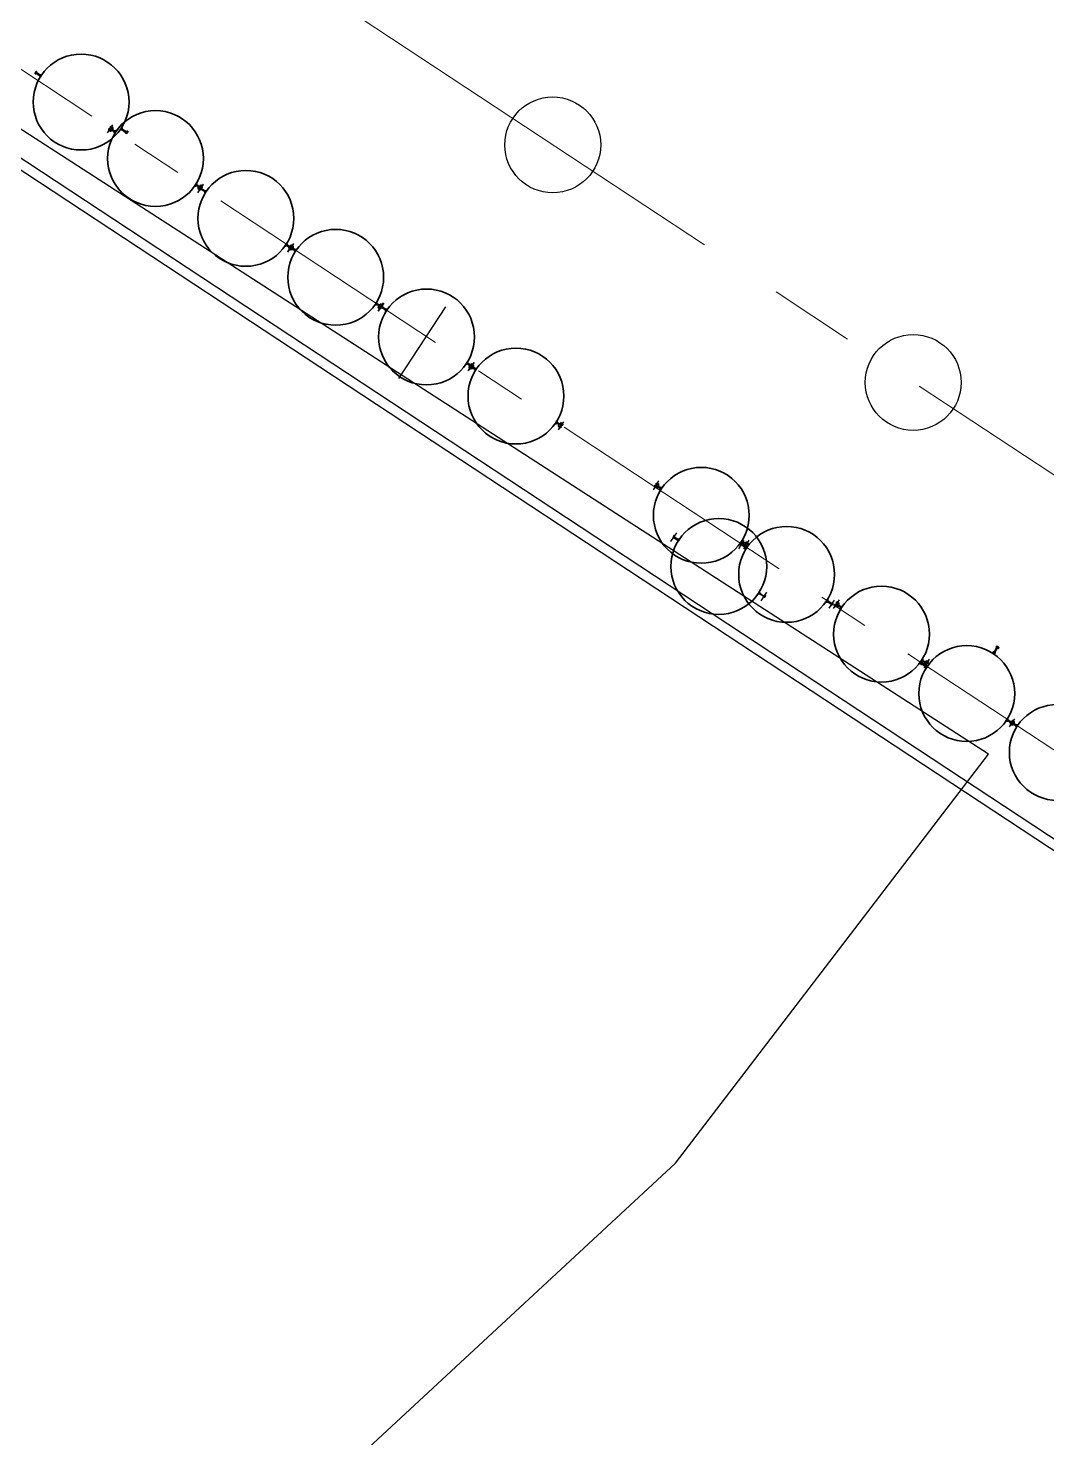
# Model space of a CAD drawing. Header units: millimetres. Extents: x 0 to 581027, y 0 to 6627194.
# Drawn here: x 580588.44 to 580603.53, y 6625676.12 to 6625697.01 of the extents above; entities that cross this region are included whole.
import ezdxf

# ---------------------------------------------------------------- set-up
doc = ezdxf.new("R2010")
doc.units = ezdxf.units.MM
doc.linetypes.add('CENTERX2', pattern=[20.32, 12.7, -2.54, 2.54, -2.54])
doc.linetypes.add('CONTINOUS', pattern=[0])
for name, color, linetype, lineweight in [('ГР_Верх_строение', 250, 'CONTINOUS', 30), ('ГР_Причал 4_фасон_проф_2415', 80, 'Continuous', 25), ('ГР_Причал 4_ШТС 1-02', 51, 'Continuous', 35), ('ГР_Причал 4_ШТС2-03', 22, 'Continuous', 35), ('ГР_Причал 4_ШТС3д-02', 231, 'Continuous', 35), ('ГР_Причал 4_ШТС7_1а', 20, 'Continuous', 35), ('ГР_Причал 5 уч 1_СО', 253, 'Continuous', 25), ('ГР_Причал 5 уч 1_ШТС16д', 101, 'Continuous', 35), ('ГР_Причал 5_оси', 253, 'CENTERX2', 25), ('ГР_Разбивочная ось', 2, 'CENTERX2', 13), ('ГР_Фасонный профиль 2415', 3, 'Continuous', 35), ('ГР_Фасонный профиль 2416', 60, 'Continuous', 35), ('ГР_ШТС1_1а', 4, 'Continuous', 35), ('ГР_ШТС2_1а', 21, 'Continuous', 35), ('ГР_ШТС3д_1а', 111, 'Continuous', 35)]:
    doc.layers.add(name, color=color, linetype=linetype, lineweight=lineweight)
for name, color, linetype in [('Этап 4.2 верхняя бровка', 7, 'Continuous'), ('Этап 5.2 верхняя бровка', 7, 'Continuous'), ('Этап 5.2 нижняя бровка', 7, 'Continuous')]:
    doc.layers.add(name, color=color, linetype=linetype)

msp = doc.modelspace()

# ---------------------------------------------------------------- linework, layer by layer
at = {"layer": 'Defpoints', "ltscale": 0.5, "extrusion": (-3.16225e-05, -2.58101e-05, 1), "elevation": -3.288}
for points in [[(580589.62, 6625695.46), (580589.62, 6625695.46), (580589.62, 6625695.46), (580589.62, 6625695.46), (580589.7, 6625695.58)], [(580590.96, 6625694.58), (580590.96, 6625694.58), (580590.96, 6625694.58), (580590.96, 6625694.58), (580591.04, 6625694.7)], [(580592.29, 6625693.7), (580592.29, 6625693.7), (580592.29, 6625693.7), (580592.29, 6625693.7), (580592.38, 6625693.82)], [(580593.63, 6625692.82), (580593.63, 6625692.82), (580593.63, 6625692.82), (580593.63, 6625692.82), (580593.71, 6625692.94)], [(580594.96, 6625691.94), (580594.96, 6625691.94), (580594.96, 6625691.94), (580594.96, 6625691.94), (580595.05, 6625692.06)], [(580596.3, 6625691.06), (580596.3, 6625691.06), (580596.3, 6625691.06), (580596.3, 6625691.06), (580596.38, 6625691.18)], [(580602.98, 6625686.66), (580602.98, 6625686.66), (580602.98, 6625686.66), (580602.98, 6625686.66), (580603.06, 6625686.78)]]:
    msp.add_lwpolyline(points, dxfattribs=at)
at = {"layer": 'Defpoints', "ltscale": 0.5, "extrusion": (1.82928e-05, 5.32664e-05, 1), "elevation": 2.994}
for points in [[(580590.96, 6625694.58), (580590.96, 6625694.58), (580590.96, 6625694.58), (580590.96, 6625694.58), (580591.04, 6625694.7)], [(580592.29, 6625693.7), (580592.29, 6625693.7), (580592.29, 6625693.7), (580592.29, 6625693.7), (580592.38, 6625693.82)]]:
    msp.add_lwpolyline(points, dxfattribs=at)
at = {"layer": 'Defpoints', "ltscale": 0.5, "extrusion": (1.66525e-07, 4.28526e-05, 1), "elevation": 1.234}
for points in [[(580593.63, 6625692.82), (580593.63, 6625692.82), (580593.63, 6625692.82), (580593.63, 6625692.82), (580593.71, 6625692.94)], [(580594.96, 6625691.94), (580594.96, 6625691.94), (580594.96, 6625691.94), (580594.96, 6625691.94), (580595.05, 6625692.06)]]:
    msp.add_lwpolyline(points, dxfattribs=at)
at = {"layer": 'Defpoints', "ltscale": 0.5, "extrusion": (-0.000263873, 4.88701e-05, 1)}
for points, elevation in [([(580597.63, 6625690.18), (580597.63, 6625690.18), (580597.63, 6625690.18), (580597.63, 6625690.18), (580597.71, 6625690.31)], -19.917), ([(580598.97, 6625689.3), (580598.97, 6625689.3), (580598.97, 6625689.3), (580598.97, 6625689.3), (580599.05, 6625689.43)], -19.917), ([(580600.3, 6625688.42), (580600.3, 6625688.42), (580600.3, 6625688.42), (580600.3, 6625688.42), (580600.39, 6625688.55)], -19.918), ([(580601.64, 6625687.54), (580601.64, 6625687.54), (580601.64, 6625687.54), (580601.64, 6625687.54), (580601.72, 6625687.67)], -19.918)]:
    msp.add_lwpolyline(points, dxfattribs=dict(at, elevation=elevation))
at = {"layer": 'Defpoints', "ltscale": 0.5, "extrusion": (0.000363432, -0.000707928, 1), "elevation": 9.197}
for points in [[(580596.29, 6625691.07), (580596.29, 6625691.07), (580596.29, 6625691.07), (580596.29, 6625691.07), (580596.38, 6625691.2)], [(580597.63, 6625690.19), (580597.63, 6625690.19), (580597.63, 6625690.19), (580597.63, 6625690.19), (580597.71, 6625690.32)]]:
    msp.add_lwpolyline(points, dxfattribs=at)
at = {"layer": 'Defpoints', "ltscale": 0.5, "extrusion": (2.33537e-05, 3.53968e-05, 1), "elevation": 2.893}
for points in [[(580598.97, 6625689.3), (580598.97, 6625689.3), (580598.97, 6625689.3), (580598.97, 6625689.3), (580599.05, 6625689.42)], [(580600.31, 6625688.42), (580600.31, 6625688.42), (580600.31, 6625688.42), (580600.31, 6625688.42), (580600.39, 6625688.54)]]:
    msp.add_lwpolyline(points, dxfattribs=at)
at = {"layer": 'ГР_Верх_строение', "color": 6, "ltscale": 10, "elevation": 0}
msp.add_lwpolyline([(580875.68, 6625540.31), (580823.2, 6625540.31), (580560.198, 6625713.617)], dxfattribs=at)
at = {"layer": 'ГР_Причал 4_фасон_проф_2415', "extrusion": (0.000363432, -0.000707928, 1), "elevation": 9.197}
for points in [[(580596.32, 6625691.13, 0.414214), (580596.32, 6625691.12), (580596.32, 6625691.12, 0.376367), (580596.33, 6625691.12), (580596.33, 6625691.13, -0.57735), (580596.33, 6625691.13), (580596.39, 6625691.09, -0.339454), (580596.39, 6625691.09), (580596.39, 6625691.08, 0.339454), (580596.4, 6625691.07, 0.414214), (580596.4, 6625691.07, -0.135884), (580596.41, 6625691.09, -0.135884), (580596.42, 6625691.1, 0.414214), (580596.42, 6625691.11, 0.339454), (580596.41, 6625691.11), (580596.4, 6625691.1, -0.339454), (580596.4, 6625691.1), (580596.34, 6625691.14, -0.57735), (580596.34, 6625691.15), (580596.34, 6625691.15, 0.287204), (580596.35, 6625691.15), (580596.34, 6625691.16, 0.414214), (580596.33, 6625691.15)], [(580597.68, 6625690.24, -0.414214), (580597.67, 6625690.24), (580597.66, 6625690.24, -0.376367), (580597.66, 6625690.24), (580597.67, 6625690.25, 0.57735), (580597.67, 6625690.25), (580597.61, 6625690.29, 0.339454), (580597.6, 6625690.29), (580597.6, 6625690.29, -0.339454), (580597.59, 6625690.29, -0.414214), (580597.59, 6625690.29, 0.135884), (580597.6, 6625690.3, 0.135884), (580597.6, 6625690.32, -0.414214), (580597.61, 6625690.32, -0.339454), (580597.61, 6625690.31), (580597.61, 6625690.31, 0.339454), (580597.62, 6625690.3), (580597.67, 6625690.26, 0.57735), (580597.68, 6625690.27), (580597.68, 6625690.27, -0.287204), (580597.68, 6625690.27), (580597.69, 6625690.27, -0.414214), (580597.69, 6625690.26)]]:
    msp.add_lwpolyline(points, format="xyb", close=True, dxfattribs=at)
at = {"layer": 'ГР_Причал 4_ШТС 1-02', "extrusion": (-0.000263873, 4.88701e-05, 1)}
for centre in [(580598.34, 6625689.8, -19.92), (580601.01, 6625688.04, -19.92)]:
    msp.add_circle(centre, 0.71, dxfattribs=at)
at = {"layer": 'ГР_Причал 4_ШТС2-03', "extrusion": (1.82928e-05, 5.32664e-05, 1)}
msp.add_circle((580602.35, 6625687.16, 2.99), 0.71, dxfattribs=at)
at = {"layer": 'ГР_Причал 4_ШТС3д-02', "extrusion": (2.33537e-05, 3.53968e-05, 1)}
msp.add_circle((580599.68, 6625688.92, 2.89), 0.71, dxfattribs=at)
at = {"layer": 'ГР_Причал 4_ШТС7_1а', "extrusion": (0.000363432, -0.000707928, 1)}
msp.add_circle((580597, 6625690.7, 9.2), 0.71, dxfattribs=at)
at = {"layer": 'ГР_Причал 5 уч 1_СО', "ltscale": 100, "extrusion": (1.84014e-06, -1.21471e-06, 1)}
for centre in [(580596.21, 6625695.28, 0.11), (580596.21, 6625695.28, 0.11), (580601.55, 6625691.76, 0.11)]:
    msp.add_circle(centre, 0.71, dxfattribs=at)
at = {"layer": 'ГР_Причал 5 уч 1_СО', "color": 253, "ltscale": 100, "extrusion": (1.84014e-06, -1.21471e-06, 1)}
msp.add_circle((580601.55, 6625691.76, 0.11), 0.71, dxfattribs=at)
at = {"layer": 'ГР_Причал 5 уч 1_ШТС16д', "extrusion": (-0.000300412, 0.000126795, 1)}
msp.add_circle((580588.99, 6625695.97, -20.65), 0.71, dxfattribs=at)
at = {"layer": 'ГР_Причал 5_оси', "linetype": 'CENTERX2', "ltscale": 0.1, "extrusion": (8.48243e-05, -5.58869e-05, 1)}
msp.add_line((580593.93, 6625691.82), (580594.75, 6625693.07), dxfattribs=at)
at = {"layer": 'ГР_Разбивочная ось', "ltscale": 0.5, "elevation": 0}
msp.add_lwpolyline([(580810.55, 6625554.04), (580563.28, 6625716.98)], dxfattribs=at)
at = {"layer": 'ГР_Разбивочная ось', "ltscale": 0.3, "elevation": 0}
msp.add_lwpolyline([(580880.21, 6625541.41), (580823.53, 6625541.41), (580561.41, 6625714.14)], dxfattribs=at)
at = {"layer": 'ГР_Фасонный профиль 2415', "extrusion": (-0.000300412, 0.000126795, 1), "elevation": -20.646}
for points in [[(580588.31, 6625696.4, 0.414214), (580588.31, 6625696.39), (580588.31, 6625696.39, 0.376367), (580588.32, 6625696.39), (580588.32, 6625696.4, -0.57735), (580588.32, 6625696.4), (580588.38, 6625696.36, -0.339454), (580588.38, 6625696.36), (580588.38, 6625696.35, 0.339454), (580588.39, 6625696.34, 0.414214), (580588.39, 6625696.34, -0.135884), (580588.4, 6625696.36, -0.135884), (580588.41, 6625696.37, 0.414214), (580588.41, 6625696.38, 0.339454), (580588.4, 6625696.37), (580588.39, 6625696.37, -0.339454), (580588.39, 6625696.37), (580588.33, 6625696.41, -0.57735), (580588.33, 6625696.42), (580588.33, 6625696.42, 0.287204), (580588.33, 6625696.42), (580588.33, 6625696.42, 0.414214), (580588.32, 6625696.42)], [(580589.67, 6625695.51, -0.414214), (580589.65, 6625695.51), (580589.65, 6625695.51, -0.376367), (580589.65, 6625695.51), (580589.65, 6625695.51, 0.57735), (580589.65, 6625695.52), (580589.6, 6625695.56, 0.339454), (580589.59, 6625695.56), (580589.59, 6625695.56, -0.339454), (580589.58, 6625695.56, -0.414214), (580589.58, 6625695.56, 0.135884), (580589.59, 6625695.57, 0.135884), (580589.59, 6625695.59, -0.414214), (580589.6, 6625695.59, -0.339454), (580589.6, 6625695.58), (580589.6, 6625695.58, 0.339454), (580589.6, 6625695.57), (580589.66, 6625695.53, 0.57735), (580589.67, 6625695.54), (580589.67, 6625695.54, -0.287204), (580589.67, 6625695.54), (580589.68, 6625695.54, -0.414214), (580589.68, 6625695.53)]]:
    msp.add_lwpolyline(points, format="xyb", close=True, dxfattribs=at)
at = {"layer": 'ГР_Фасонный профиль 2415', "extrusion": (1.82928e-05, 5.32664e-05, 1)}
for points, elevation in [([(580590.98, 6625694.64, 0.414214), (580590.98, 6625694.63), (580590.99, 6625694.63, 0.376367), (580590.99, 6625694.63), (580590.99, 6625694.63, -0.57735), (580591, 6625694.64), (580591.06, 6625694.6, -0.339454), (580591.06, 6625694.59), (580591.06, 6625694.59, 0.339454), (580591.06, 6625694.58, 0.414214), (580591.07, 6625694.58, -0.135884), (580591.07, 6625694.6, -0.135884), (580591.08, 6625694.61, 0.414214), (580591.08, 6625694.61, 0.339454), (580591.07, 6625694.61), (580591.07, 6625694.61, -0.339454), (580591.06, 6625694.61), (580591, 6625694.65, -0.57735), (580591, 6625694.65), (580591.01, 6625694.66, 0.287204), (580591.01, 6625694.66), (580591, 6625694.66, 0.414214), (580590.99, 6625694.66)], 2.994), ([(580592.34, 6625693.75, -0.414214), (580592.33, 6625693.74), (580592.32, 6625693.75, -0.376367), (580592.33, 6625693.75), (580592.33, 6625693.75, 0.57735), (580592.33, 6625693.76), (580592.27, 6625693.8, 0.339454), (580592.27, 6625693.8), (580592.26, 6625693.79, -0.339454), (580592.25, 6625693.79, -0.414214), (580592.25, 6625693.8, 0.135884), (580592.26, 6625693.81, 0.135884), (580592.27, 6625693.83, -0.414214), (580592.27, 6625693.83, -0.339454), (580592.28, 6625693.82), (580592.28, 6625693.81, 0.339454), (580592.28, 6625693.81), (580592.34, 6625693.77, 0.57735), (580592.34, 6625693.77), (580592.34, 6625693.78, -0.287204), (580592.35, 6625693.78), (580592.35, 6625693.78, -0.414214), (580592.35, 6625693.76)], 2.994), ([(580601.67, 6625687.6, 0.414214), (580601.67, 6625687.59), (580601.67, 6625687.59, 0.376367), (580601.67, 6625687.59), (580601.68, 6625687.59, -0.57735), (580601.68, 6625687.6), (580601.74, 6625687.56, -0.339454), (580601.74, 6625687.55), (580601.74, 6625687.55, 0.339454), (580601.74, 6625687.54, 0.414214), (580601.75, 6625687.54, -0.135884), (580601.75, 6625687.56, -0.135884), (580601.77, 6625687.57, 0.414214), (580601.77, 6625687.57, 0.339454), (580601.75, 6625687.57), (580601.75, 6625687.57, -0.339454), (580601.75, 6625687.57), (580601.69, 6625687.61, -0.57735), (580601.69, 6625687.61), (580601.69, 6625687.62, 0.287204), (580601.69, 6625687.62), (580601.69, 6625687.62, 0.414214), (580601.68, 6625687.62)], 2.993), ([(580603.02, 6625686.71, -0.414214), (580603.01, 6625686.7), (580603.01, 6625686.71, -0.376367), (580603.01, 6625686.71), (580603.01, 6625686.71, 0.57735), (580603.01, 6625686.72), (580602.96, 6625686.76, 0.339454), (580602.95, 6625686.76), (580602.95, 6625686.75, -0.339454), (580602.94, 6625686.75, -0.414214), (580602.93, 6625686.76, 0.135884), (580602.95, 6625686.77, 0.135884), (580602.95, 6625686.79, -0.414214), (580602.96, 6625686.79, -0.339454), (580602.96, 6625686.78), (580602.96, 6625686.77, 0.339454), (580602.96, 6625686.77), (580603.02, 6625686.73, 0.57735), (580603.03, 6625686.73), (580603.03, 6625686.74, -0.287204), (580603.03, 6625686.74), (580603.03, 6625686.74, -0.414214), (580603.04, 6625686.72)], 2.993)]:
    msp.add_lwpolyline(points, format="xyb", close=True, dxfattribs=dict(at, elevation=elevation))
at = {"layer": 'ГР_Фасонный профиль 2415', "extrusion": (1.66525e-07, 4.28526e-05, 1), "elevation": 1.234}
for points in [[(580593.65, 6625692.88, 0.414214), (580593.65, 6625692.87), (580593.66, 6625692.87, 0.376367), (580593.66, 6625692.87), (580593.66, 6625692.87, -0.57735), (580593.67, 6625692.88), (580593.73, 6625692.84, -0.339454), (580593.73, 6625692.83), (580593.73, 6625692.83, 0.339454), (580593.73, 6625692.82, 0.414214), (580593.74, 6625692.82, -0.135884), (580593.74, 6625692.84, -0.135884), (580593.75, 6625692.85, 0.414214), (580593.75, 6625692.85, 0.339454), (580593.74, 6625692.85), (580593.74, 6625692.85, -0.339454), (580593.73, 6625692.85), (580593.68, 6625692.89, -0.57735), (580593.68, 6625692.89), (580593.68, 6625692.9, 0.287204), (580593.68, 6625692.9), (580593.68, 6625692.9, 0.414214), (580593.66, 6625692.9)], [(580595.01, 6625691.99, -0.414214), (580595, 6625691.98), (580595, 6625691.99, -0.376367), (580595, 6625691.99), (580595, 6625691.99, 0.57735), (580595, 6625692), (580594.94, 6625692.04, 0.339454), (580594.94, 6625692.04), (580594.93, 6625692.03, -0.339454), (580594.92, 6625692.03, -0.414214), (580594.92, 6625692.04, 0.135884), (580594.93, 6625692.05, 0.135884), (580594.94, 6625692.07, -0.414214), (580594.94, 6625692.07, -0.339454), (580594.95, 6625692.06), (580594.95, 6625692.05, 0.339454), (580594.95, 6625692.05), (580595.01, 6625692.01, 0.57735), (580595.01, 6625692.01), (580595.01, 6625692.02, -0.287204), (580595.02, 6625692.02), (580595.02, 6625692.02, -0.414214), (580595.02, 6625692)]]:
    msp.add_lwpolyline(points, format="xyb", close=True, dxfattribs=at)
at = {"layer": 'ГР_Фасонный профиль 2415', "extrusion": (2.33537e-05, 3.53968e-05, 1), "elevation": 2.893}
for points in [[(580598.99, 6625689.36, 0.414214), (580599, 6625689.35), (580599, 6625689.35, 0.376367), (580599, 6625689.35), (580599, 6625689.35, -0.57735), (580599.01, 6625689.36), (580599.07, 6625689.32, -0.339454), (580599.07, 6625689.31), (580599.07, 6625689.31, 0.339454), (580599.07, 6625689.3, 0.414214), (580599.08, 6625689.3, -0.135884), (580599.08, 6625689.32, -0.135884), (580599.1, 6625689.33, 0.414214), (580599.09, 6625689.33, 0.339454), (580599.08, 6625689.33), (580599.08, 6625689.33, -0.339454), (580599.07, 6625689.33), (580599.02, 6625689.37, -0.57735), (580599.02, 6625689.37), (580599.02, 6625689.38, 0.287204), (580599.02, 6625689.38), (580599.02, 6625689.38, 0.414214), (580599.01, 6625689.38)], [(580600.35, 6625688.47, -0.414214), (580600.34, 6625688.46), (580600.34, 6625688.47, -0.376367), (580600.34, 6625688.47), (580600.34, 6625688.47, 0.57735), (580600.34, 6625688.48), (580600.28, 6625688.52, 0.339454), (580600.28, 6625688.52), (580600.28, 6625688.51, -0.339454), (580600.26, 6625688.51, -0.414214), (580600.26, 6625688.52, 0.135884), (580600.28, 6625688.53, 0.135884), (580600.28, 6625688.55, -0.414214), (580600.29, 6625688.55, -0.339454), (580600.29, 6625688.54), (580600.29, 6625688.53, 0.339454), (580600.29, 6625688.53), (580600.35, 6625688.49, 0.57735), (580600.35, 6625688.49), (580600.36, 6625688.5, -0.287204), (580600.36, 6625688.5), (580600.36, 6625688.5, -0.414214), (580600.36, 6625688.48)]]:
    msp.add_lwpolyline(points, format="xyb", close=True, dxfattribs=at)
at = {"layer": 'ГР_Фасонный профиль 2415', "extrusion": (5.32664e-05, -1.82928e-05, 1), "elevation": 3.781}
msp.add_lwpolyline([(580602.79, 6625687.85, 0.414214), (580602.78, 6625687.85), (580602.77, 6625687.84, 0.376367), (580602.78, 6625687.84), (580602.78, 6625687.84, -0.57735), (580602.78, 6625687.83), (580602.75, 6625687.77, -0.339454), (580602.74, 6625687.77), (580602.74, 6625687.77, 0.339454), (580602.73, 6625687.77, 0.414214), (580602.73, 6625687.76, -0.135884), (580602.74, 6625687.76, -0.135884), (580602.75, 6625687.75, 0.414214), (580602.76, 6625687.75, 0.339454), (580602.76, 6625687.76), (580602.76, 6625687.76, -0.339454), (580602.76, 6625687.77), (580602.79, 6625687.83, -0.57735), (580602.8, 6625687.83), (580602.8, 6625687.82, 0.287204), (580602.81, 6625687.82), (580602.81, 6625687.83, 0.414214), (580602.81, 6625687.84)], format="xyb", close=True, dxfattribs=at)
at = {"layer": 'ГР_Фасонный профиль 2416', "extrusion": (-3.16225e-05, -2.58101e-05, 1), "elevation": -3.288}
for points in [[(580589.68, 6625695.51), (580589.67, 6625695.5, -0.414214), (580589.66, 6625695.5), (580589.65, 6625695.5, -0.482551), (580589.65, 6625695.51), (580589.66, 6625695.51, 0.414214), (580589.66, 6625695.52), (580589.65, 6625695.52, 0.414214), (580589.64, 6625695.52), (580589.64, 6625695.52, 0.414214), (580589.65, 6625695.49), (580589.65, 6625695.49, 0.296184), (580589.68, 6625695.49, -0.414214), (580589.7, 6625695.49), (580589.72, 6625695.48, -0.339454), (580589.72, 6625695.47), (580589.72, 6625695.47, 0.339454), (580589.72, 6625695.46, 0.414214), (580589.73, 6625695.46, -0.135884), (580589.74, 6625695.48, -0.135884), (580589.75, 6625695.49, 0.414214), (580589.75, 6625695.49, 0.339454), (580589.73, 6625695.49), (580589.73, 6625695.49, -0.339454), (580589.73, 6625695.49), (580589.7, 6625695.5, -0.414214), (580589.7, 6625695.52, 0.296184), (580589.69, 6625695.55), (580589.68, 6625695.55, 0.414214), (580589.66, 6625695.55), (580589.66, 6625695.55, 0.414214), (580589.66, 6625695.53), (580589.67, 6625695.53, 0.414214), (580589.67, 6625695.53), (580589.67, 6625695.54, -0.482551), (580589.68, 6625695.54), (580589.68, 6625695.54, -0.414214), (580589.69, 6625695.52)], [(580590.98, 6625694.65), (580590.98, 6625694.64, 0.414214), (580590.98, 6625694.63), (580590.98, 6625694.63, 0.482551), (580590.99, 6625694.63), (580590.99, 6625694.63, -0.414214), (580591, 6625694.63), (580591, 6625694.63, -0.414214), (580591, 6625694.62), (580591, 6625694.62, -0.414214), (580590.98, 6625694.62), (580590.97, 6625694.62, -0.296184), (580590.96, 6625694.64, 0.414214), (580590.96, 6625694.66), (580590.94, 6625694.68, 0.339454), (580590.93, 6625694.68), (580590.93, 6625694.67, -0.339454), (580590.92, 6625694.67, -0.414214), (580590.91, 6625694.68, 0.135884), (580590.93, 6625694.69, 0.135884), (580590.93, 6625694.71, -0.414214), (580590.94, 6625694.71, -0.339454), (580590.94, 6625694.7), (580590.94, 6625694.69, 0.339454), (580590.94, 6625694.69), (580590.97, 6625694.67, 0.414214), (580590.99, 6625694.68, -0.296184), (580591.01, 6625694.68), (580591.02, 6625694.67, -0.414214), (580591.02, 6625694.65), (580591.02, 6625694.65, -0.414214), (580591.01, 6625694.65), (580591.01, 6625694.65, -0.414214), (580591.01, 6625694.65), (580591.01, 6625694.66, 0.482551), (580591.01, 6625694.66), (580591, 6625694.67, 0.414214), (580590.99, 6625694.66)], [(580592.35, 6625693.75), (580592.34, 6625693.74, -0.414214), (580592.33, 6625693.74), (580592.33, 6625693.74, -0.482551), (580592.32, 6625693.75), (580592.33, 6625693.75, 0.414214), (580592.33, 6625693.76), (580592.32, 6625693.76, 0.414214), (580592.31, 6625693.76), (580592.31, 6625693.76, 0.414214), (580592.32, 6625693.73), (580592.32, 6625693.73, 0.296184), (580592.35, 6625693.73, -0.414214), (580592.37, 6625693.73), (580592.39, 6625693.72, -0.339454), (580592.39, 6625693.71), (580592.39, 6625693.71, 0.339454), (580592.4, 6625693.7, 0.414214), (580592.4, 6625693.7, -0.135884), (580592.41, 6625693.72, -0.135884), (580592.42, 6625693.73, 0.414214), (580592.42, 6625693.73, 0.339454), (580592.41, 6625693.73), (580592.4, 6625693.73, -0.339454), (580592.4, 6625693.73), (580592.38, 6625693.74, -0.414214), (580592.37, 6625693.76, 0.296184), (580592.36, 6625693.79), (580592.36, 6625693.79, 0.414214), (580592.33, 6625693.79), (580592.33, 6625693.79, 0.414214), (580592.34, 6625693.77), (580592.34, 6625693.77, 0.414214), (580592.34, 6625693.77), (580592.34, 6625693.78, -0.482551), (580592.35, 6625693.78), (580592.35, 6625693.78, -0.414214), (580592.36, 6625693.76)], [(580593.65, 6625692.89), (580593.65, 6625692.88, 0.414214), (580593.65, 6625692.87), (580593.66, 6625692.87, 0.482551), (580593.66, 6625692.87), (580593.66, 6625692.87, -0.414214), (580593.67, 6625692.87), (580593.67, 6625692.87, -0.414214), (580593.67, 6625692.86), (580593.67, 6625692.86, -0.414214), (580593.65, 6625692.86), (580593.64, 6625692.86, -0.296184), (580593.63, 6625692.88, 0.414214), (580593.63, 6625692.9), (580593.61, 6625692.92, 0.339454), (580593.6, 6625692.92), (580593.6, 6625692.91, -0.339454), (580593.59, 6625692.91, -0.414214), (580593.59, 6625692.92, 0.135884), (580593.6, 6625692.93, 0.135884), (580593.6, 6625692.95, -0.414214), (580593.61, 6625692.95, -0.339454), (580593.61, 6625692.94), (580593.61, 6625692.93, 0.339454), (580593.61, 6625692.93), (580593.64, 6625692.91, 0.414214), (580593.66, 6625692.92, -0.296184), (580593.68, 6625692.92), (580593.69, 6625692.91, -0.414214), (580593.69, 6625692.89), (580593.69, 6625692.89, -0.414214), (580593.68, 6625692.89), (580593.68, 6625692.89, -0.414214), (580593.68, 6625692.89), (580593.68, 6625692.9, 0.482551), (580593.68, 6625692.9), (580593.67, 6625692.91, 0.414214), (580593.66, 6625692.9)], [(580595.02, 6625691.99), (580595.01, 6625691.98, -0.414214), (580595, 6625691.98), (580595, 6625691.98, -0.482551), (580595, 6625691.99), (580595, 6625691.99, 0.414214), (580595, 6625692), (580595, 6625692, 0.414214), (580594.98, 6625692), (580594.98, 6625692, 0.414214), (580594.99, 6625691.97), (580594.99, 6625691.97, 0.296184), (580595.02, 6625691.97, -0.414214), (580595.04, 6625691.97), (580595.06, 6625691.96, -0.339454), (580595.06, 6625691.95), (580595.06, 6625691.95, 0.339454), (580595.07, 6625691.94, 0.414214), (580595.07, 6625691.94, -0.135884), (580595.08, 6625691.96, -0.135884), (580595.09, 6625691.97, 0.414214), (580595.09, 6625691.97, 0.339454), (580595.08, 6625691.97), (580595.07, 6625691.97, -0.339454), (580595.07, 6625691.97), (580595.05, 6625691.98, -0.414214), (580595.04, 6625692, 0.296184), (580595.03, 6625692.03), (580595.03, 6625692.03, 0.414214), (580595, 6625692.03), (580595, 6625692.03, 0.414214), (580595.01, 6625692.01), (580595.01, 6625692.01, 0.414214), (580595.01, 6625692.01), (580595.01, 6625692.02, -0.482551), (580595.02, 6625692.02), (580595.02, 6625692.02, -0.414214), (580595.03, 6625692)], [(580596.33, 6625691.13), (580596.32, 6625691.12, 0.414214), (580596.32, 6625691.11), (580596.33, 6625691.11, 0.482551), (580596.33, 6625691.11), (580596.33, 6625691.11, -0.414214), (580596.34, 6625691.11), (580596.34, 6625691.11, -0.414214), (580596.34, 6625691.1), (580596.34, 6625691.1, -0.414214), (580596.32, 6625691.1), (580596.31, 6625691.1, -0.296184), (580596.3, 6625691.12, 0.414214), (580596.3, 6625691.14), (580596.28, 6625691.16, 0.339454), (580596.27, 6625691.16), (580596.27, 6625691.15, -0.339454), (580596.26, 6625691.15, -0.414214), (580596.26, 6625691.16, 0.135884), (580596.27, 6625691.17, 0.135884), (580596.27, 6625691.19, -0.414214), (580596.28, 6625691.19, -0.339454), (580596.28, 6625691.18), (580596.28, 6625691.17, 0.339454), (580596.29, 6625691.17), (580596.31, 6625691.15, 0.414214), (580596.33, 6625691.16, -0.296184), (580596.35, 6625691.16), (580596.36, 6625691.15, -0.414214), (580596.36, 6625691.13), (580596.36, 6625691.13, -0.414214), (580596.35, 6625691.13), (580596.35, 6625691.13, -0.414214), (580596.35, 6625691.13), (580596.35, 6625691.14, 0.482551), (580596.35, 6625691.14), (580596.35, 6625691.15, 0.414214), (580596.33, 6625691.14)], [(580603.03, 6625686.71), (580603.03, 6625686.7, -0.414214), (580603.01, 6625686.7), (580603.01, 6625686.7, -0.482551), (580603.01, 6625686.71), (580603.01, 6625686.71, 0.414214), (580603.01, 6625686.72), (580603.01, 6625686.72, 0.414214), (580603, 6625686.72), (580603, 6625686.72, 0.414214), (580603, 6625686.69), (580603.01, 6625686.69, 0.296184), (580603.03, 6625686.69, -0.414214), (580603.05, 6625686.69), (580603.07, 6625686.68, -0.339454), (580603.08, 6625686.67), (580603.08, 6625686.67, 0.339454), (580603.08, 6625686.66, 0.414214), (580603.08, 6625686.66, -0.135884), (580603.09, 6625686.68, -0.135884), (580603.1, 6625686.69, 0.414214), (580603.1, 6625686.69, 0.339454), (580603.09, 6625686.69), (580603.09, 6625686.69, -0.339454), (580603.08, 6625686.69), (580603.06, 6625686.7, -0.414214), (580603.05, 6625686.72, 0.296184), (580603.04, 6625686.75), (580603.04, 6625686.75, 0.414214), (580603.02, 6625686.75), (580603.02, 6625686.75, 0.414214), (580603.02, 6625686.73), (580603.02, 6625686.73, 0.414214), (580603.03, 6625686.73), (580603.03, 6625686.74, -0.482551), (580603.03, 6625686.74), (580603.04, 6625686.74, -0.414214), (580603.04, 6625686.72)]]:
    msp.add_lwpolyline(points, format="xyb", close=True, dxfattribs=at)
at = {"layer": 'ГР_Фасонный профиль 2416', "extrusion": (-0.000263873, 4.88701e-05, 1)}
for points, elevation in [([(580597.69, 6625690.23), (580597.68, 6625690.22, -0.414214), (580597.67, 6625690.22), (580597.66, 6625690.22, -0.482551), (580597.66, 6625690.23), (580597.67, 6625690.23, 0.414214), (580597.67, 6625690.24), (580597.66, 6625690.24, 0.414214), (580597.65, 6625690.24), (580597.65, 6625690.24, 0.414214), (580597.66, 6625690.21), (580597.66, 6625690.21, 0.296184), (580597.69, 6625690.21, -0.414214), (580597.71, 6625690.21), (580597.73, 6625690.2, -0.339454), (580597.73, 6625690.19), (580597.73, 6625690.19, 0.339454), (580597.73, 6625690.18, 0.414214), (580597.74, 6625690.18, -0.135884), (580597.75, 6625690.2, -0.135884), (580597.76, 6625690.21, 0.414214), (580597.76, 6625690.21, 0.339454), (580597.74, 6625690.21), (580597.74, 6625690.21, -0.339454), (580597.74, 6625690.21), (580597.71, 6625690.22, -0.414214), (580597.71, 6625690.25, 0.296184), (580597.7, 6625690.27), (580597.69, 6625690.27, 0.414214), (580597.67, 6625690.27), (580597.67, 6625690.27, 0.414214), (580597.67, 6625690.26), (580597.68, 6625690.25, 0.414214), (580597.68, 6625690.25), (580597.68, 6625690.26, -0.482551), (580597.69, 6625690.26), (580597.69, 6625690.26, -0.414214), (580597.7, 6625690.24)], -19.917), ([(580598.99, 6625689.37), (580598.99, 6625689.36, 0.414214), (580598.99, 6625689.35), (580598.99, 6625689.35, 0.482551), (580599, 6625689.35), (580599, 6625689.35, -0.414214), (580599.01, 6625689.35), (580599.01, 6625689.35, -0.414214), (580599.01, 6625689.34), (580599.01, 6625689.34, -0.414214), (580598.99, 6625689.34), (580598.98, 6625689.34, -0.296184), (580598.97, 6625689.36, 0.414214), (580598.97, 6625689.38), (580598.95, 6625689.4, 0.339454), (580598.94, 6625689.4), (580598.94, 6625689.4, -0.339454), (580598.93, 6625689.39, -0.414214), (580598.92, 6625689.4, 0.135884), (580598.94, 6625689.41, 0.135884), (580598.94, 6625689.43, -0.414214), (580598.95, 6625689.43, -0.339454), (580598.95, 6625689.42), (580598.95, 6625689.41, 0.339454), (580598.95, 6625689.41), (580598.98, 6625689.39, 0.414214), (580599, 6625689.4, -0.296184), (580599.02, 6625689.4), (580599.03, 6625689.39, -0.414214), (580599.03, 6625689.37), (580599.03, 6625689.37, -0.414214), (580599.02, 6625689.37), (580599.02, 6625689.37, -0.414214), (580599.02, 6625689.37), (580599.02, 6625689.38, 0.482551), (580599.02, 6625689.38), (580599.01, 6625689.39, 0.414214), (580599, 6625689.38)], -19.917), ([(580600.36, 6625688.47), (580600.35, 6625688.46, -0.414214), (580600.34, 6625688.46), (580600.34, 6625688.46, -0.482551), (580600.33, 6625688.47), (580600.34, 6625688.47, 0.414214), (580600.34, 6625688.48), (580600.33, 6625688.48, 0.414214), (580600.32, 6625688.48), (580600.32, 6625688.48, 0.414214), (580600.33, 6625688.45), (580600.33, 6625688.45, 0.296184), (580600.36, 6625688.45, -0.414214), (580600.38, 6625688.45), (580600.4, 6625688.44, -0.339454), (580600.4, 6625688.43), (580600.4, 6625688.43, 0.339454), (580600.41, 6625688.42, 0.414214), (580600.41, 6625688.42, -0.135884), (580600.42, 6625688.44, -0.135884), (580600.43, 6625688.45, 0.414214), (580600.43, 6625688.45, 0.339454), (580600.42, 6625688.45), (580600.41, 6625688.45, -0.339454), (580600.41, 6625688.45), (580600.39, 6625688.46, -0.414214), (580600.38, 6625688.49, 0.296184), (580600.37, 6625688.51), (580600.37, 6625688.51, 0.414214), (580600.34, 6625688.51), (580600.34, 6625688.51, 0.414214), (580600.35, 6625688.5), (580600.35, 6625688.49, 0.414214), (580600.35, 6625688.49), (580600.35, 6625688.5, -0.482551), (580600.36, 6625688.5), (580600.36, 6625688.5, -0.414214), (580600.37, 6625688.48)], -19.918), ([(580601.66, 6625687.61), (580601.66, 6625687.6, 0.414214), (580601.66, 6625687.59), (580601.67, 6625687.59, 0.482551), (580601.67, 6625687.59), (580601.67, 6625687.59, -0.414214), (580601.68, 6625687.59), (580601.68, 6625687.59, -0.414214), (580601.68, 6625687.58), (580601.68, 6625687.58, -0.414214), (580601.66, 6625687.58), (580601.65, 6625687.58, -0.296184), (580601.64, 6625687.6, 0.414214), (580601.64, 6625687.62), (580601.62, 6625687.64, 0.339454), (580601.61, 6625687.64), (580601.61, 6625687.64, -0.339454), (580601.6, 6625687.63, -0.414214), (580601.6, 6625687.64, 0.135884), (580601.61, 6625687.65, 0.135884), (580601.61, 6625687.67, -0.414214), (580601.62, 6625687.67, -0.339454), (580601.62, 6625687.66), (580601.62, 6625687.65, 0.339454), (580601.62, 6625687.65), (580601.65, 6625687.63, 0.414214), (580601.67, 6625687.64, -0.296184), (580601.69, 6625687.64), (580601.7, 6625687.63, -0.414214), (580601.7, 6625687.61), (580601.7, 6625687.61, -0.414214), (580601.69, 6625687.61), (580601.69, 6625687.61, -0.414214), (580601.69, 6625687.61), (580601.69, 6625687.62, 0.482551), (580601.69, 6625687.62), (580601.68, 6625687.63, 0.414214), (580601.67, 6625687.62)], -19.918)]:
    msp.add_lwpolyline(points, format="xyb", close=True, dxfattribs=dict(at, elevation=elevation))
at = {"layer": 'ГР_ШТС1_1а', "extrusion": (-3.16225e-05, -2.58101e-05, 1)}
for centre in [(580590.33, 6625695.08, -3.29), (580593, 6625693.32, -3.29), (580595.67, 6625691.56, -3.29), (580603.69, 6625686.28, -3.29)]:
    msp.add_circle(centre, 0.71, dxfattribs=at)
at = {"layer": 'ГР_ШТС2_1а', "extrusion": (1.82928e-05, 5.32664e-05, 1)}
msp.add_circle((580591.67, 6625694.2, 2.99), 0.71, dxfattribs=at)
at = {"layer": 'ГР_ШТС3д_1а', "extrusion": (1.66525e-07, 4.28526e-05, 1)}
msp.add_circle((580594.34, 6625692.44, 1.23), 0.71, dxfattribs=at)
at = {"layer": 'Этап 4.2 верхняя бровка', "color": 3, "lineweight": 30}
msp.add_lwpolyline([(580034.73, 6625732.44), (580219.34, 6625688.792), (580418.367, 6625666.452), (580558.329, 6625663.575), (580564.39, 6625663.686), (580570.177, 6625664.422), (580576.333, 6625665.998), (580582.312, 6625668.258), (580587.782, 6625671.436), (580592.516, 6625675.084), (580598.029, 6625680.194), (580602.668, 6625686.25), (580560.2, 6625713.67)], dxfattribs=at)
at = {"layer": 'Этап 5.2 верхняя бровка', "color": 3, "linetype": 'Continuous', "lineweight": 30}
msp.add_lwpolyline([(580025.73, 6625725.21), (580144.31, 6625626.85), (580198.01, 6625585.68), (580306.45, 6625503.96), (580380.3, 6625452.25, -0.007042), (580424.66, 6625424.55, -0.01078), (580452.97, 6625405.43, -0.000003), (580488.81, 6625380.08, -0.000055), (580490.46, 6625378.91, -0.000083), (580499.82, 6625372.28, 0.000042), (580518.49, 6625359.07, 0.014493), (580533.47, 6625349.1, 0.004205), (580586.34, 6625316.72, 0.045482), (580608.84, 6625305.84, 0.025712), (580650.9, 6625292.46, 0.178181), (580685.89, 6625295.84, 0.112994), (580728.34, 6625329.74), (580768.13, 6625390.9), (580811.37, 6625457.98), (580825.99, 6625484.4), (580843.64, 6625527.16)], format="xyb", dxfattribs=at)
at = {"layer": 'Этап 5.2 нижняя бровка', "color": 1, "lineweight": 30}
msp.add_lwpolyline([(580034.53, 6625734.49), (580560.2, 6625713.68), (580560.18, 6625713.46), (580823.18, 6625540.15), (580784.51, 6625481.76), (580737.88, 6625410.99), (580697.72, 6625350.06), (580412.01, 6625509.64), (580025.99, 6625725.17), (580032.37, 6625730.74), (580034.53, 6625734.49)], close=True, dxfattribs=at)

doc.saveas('drawing.dxf')
